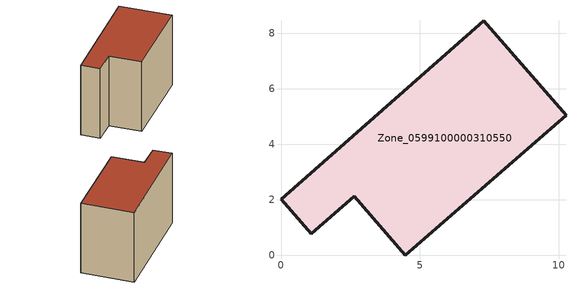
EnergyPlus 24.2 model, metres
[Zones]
Zone_0599100000310550
 floor ground (C_G): 2.64,2.12 1.08,0.78 0,2.01 7.3,8.45 10.27,5.05 4.47,0 z0
 wall outside (C_F): 7.3,8.45 0,2.01 1.08,0.78 2.64,2.12 4.47,0 10.27,5.05 7.3,8.45 z0:6.49
 roof outside (C_R): 4.47,0 10.27,5.05 7.3,8.45 0,2.01 1.08,0.78 2.64,2.12 z6.49
[BUILDING]
Pand.0599100000310550: North Axis=0; Terrain=City; Loads Convergence Tolerance Value=0.04; Temperature Convergence Tolerance Value=0.4; Solar Distribution=FullExterior; Maximum Number of Warmup Days=25; Minimum Number of Warmup Days=1
[Site:Location]
Rotterdam.The.Hague.AP_ZH_NLD Design_Conditions: Latitude=51.96; Longitude=4.45; Time Zone=1; Elevation=-4.5
[SITE:GROUNDTEMPERATURE:BUILDINGSURFACE]
18, 18, 18, 18, 18, 18, 18, 18, 18, 18, 18, 18
[MATERIAL] Thermal Absorptance=0.9; Solar Absorptance=0.7; Visible Absorptance=0.7
Name | Roughness | Thickness | Conductivity | Density | Specific Heat
G.TI.1946 | MediumSmooth | 0.15 | 1 | 540 | 1210
F.TI.1946 | Rough | 0.3 | 0.857143 | 1920 | 840
R.TI.1946 | MediumRough | 0.2 | 0.1 | 1500 | 1000
[CONSTRUCTION]
C_G: G.TI.1946
C_F: F.TI.1946
C_R: R.TI.1946
[ZONE]
Zone_0599100000310550: Type=1; Multiplier=1; Ceiling Height=Autocalculate; Volume=Autocalculate; Floor Area=autocalculate; Part of Total Floor Area=Yes
[ZONEINFILTRATION:DESIGNFLOWRATE]
Infil_Zone_0599100000310550: Zone or ZoneList or Space or SpaceList=Zone_0599100000310550; Schedule=AlwaysOn; Design Flow Rate Calculation Method=Flow/Area; Flow Rate per Floor Area=0.003; Constant Term Coefficient=1; Temperature Term Coefficient=0; Velocity Term Coefficient=0; Velocity Squared Term Coefficient=0
[HVACTEMPLATE:ZONE:IDEALLOADSAIRSYSTEM]
Zone_0599100000310550: Maximum Heating Supply Air Temperature=50; Minimum Cooling Supply Air Temperature=13; Maximum Heating Supply Air Humidity Ratio=0.0156; Minimum Cooling Supply Air Humidity Ratio=0.0077; Heating Limit=NoLimit; Cooling Limit=NoLimit; Dehumidification Control Type=ConstantSensibleHeatRatio; Cooling Sensible Heat Ratio=0.7; Dehumidification Setpoint=60; Humidification Control Type=None; Humidification Setpoint=30; Outdoor Air Method=None; Outdoor Air Flow Rate per Person=0.00944; Outdoor Air Flow Rate per Zone Floor Area=0; Outdoor Air Flow Rate per Zone=0; Demand Controlled Ventilation Type=None; Outdoor Air Economizer Type=NoEconomizer; Heat Recovery Type=None; Sensible Heat Recovery Effectiveness=0.7; Latent Heat Recovery Effectiveness=0.65
[ZONECONTROL:THERMOSTAT]
ThermostatControl_Zone_0599100000310550: Zone or ZoneList=Zone_0599100000310550; Control Type Schedule=DualSetpointControlType; Control 1=Thermostat_Zone_0599100000310550; Temperature Difference Between Cutout And Setpoint=0
[THERMOSTATSETPOINT:DUALSETPOINT]
Thermostat_Zone_0599100000310550: Heating Setpoint Temperature Schedule=HeatingSetpoint_Zone_0599100000310550; Cooling Setpoint Temperature Schedule=CoolingSetpoint_Zone_0599100000310550
[SCHEDULE:COMPACT]
HeatingSetpoint_Zone_0599100000310550: Through: 12/31, For: AllDays, Until: 24:00, 21
CoolingSetpoint_Zone_0599100000310550: Through: 12/31, For: AllDays, Until: 24:00, 24
DualSetpointControlType: Through: 12/31, For: AllDays, Until: 24:00, 4
AlwaysOn: Through: 12/31, For: AllDays, Until: 24:00, 1
